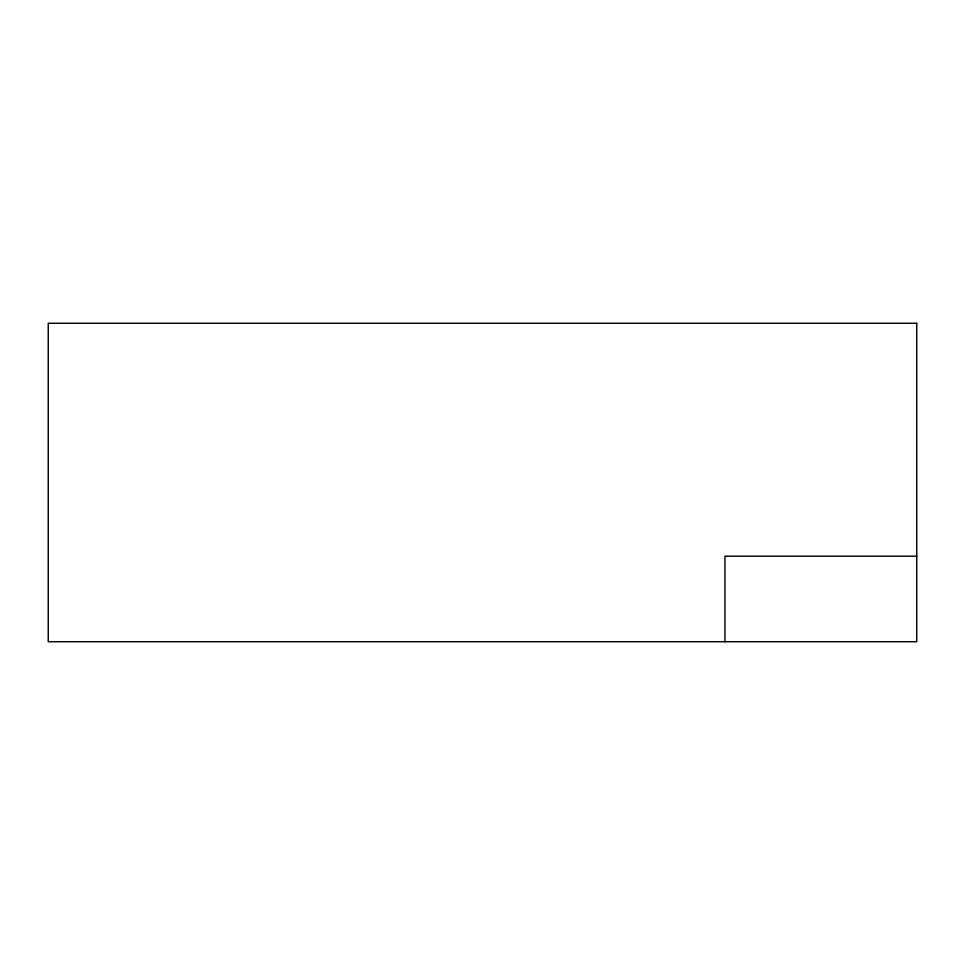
<?xml version="1.0" encoding="UTF-8"?>
<svg xmlns="http://www.w3.org/2000/svg" width="965" height="965" viewBox="0 0 965 965"><rect width="100%" height="100%" fill="white"/><g stroke="black" fill="none" stroke-linecap="round" stroke-linejoin="round"><path stroke-width="1.45" d="M916.75 556.178L724.944 556.178L724.944 641.725M916.75 323.275L48.25 323.275L48.25 641.725L916.75 641.725L916.75 323.275"/></g></svg>
